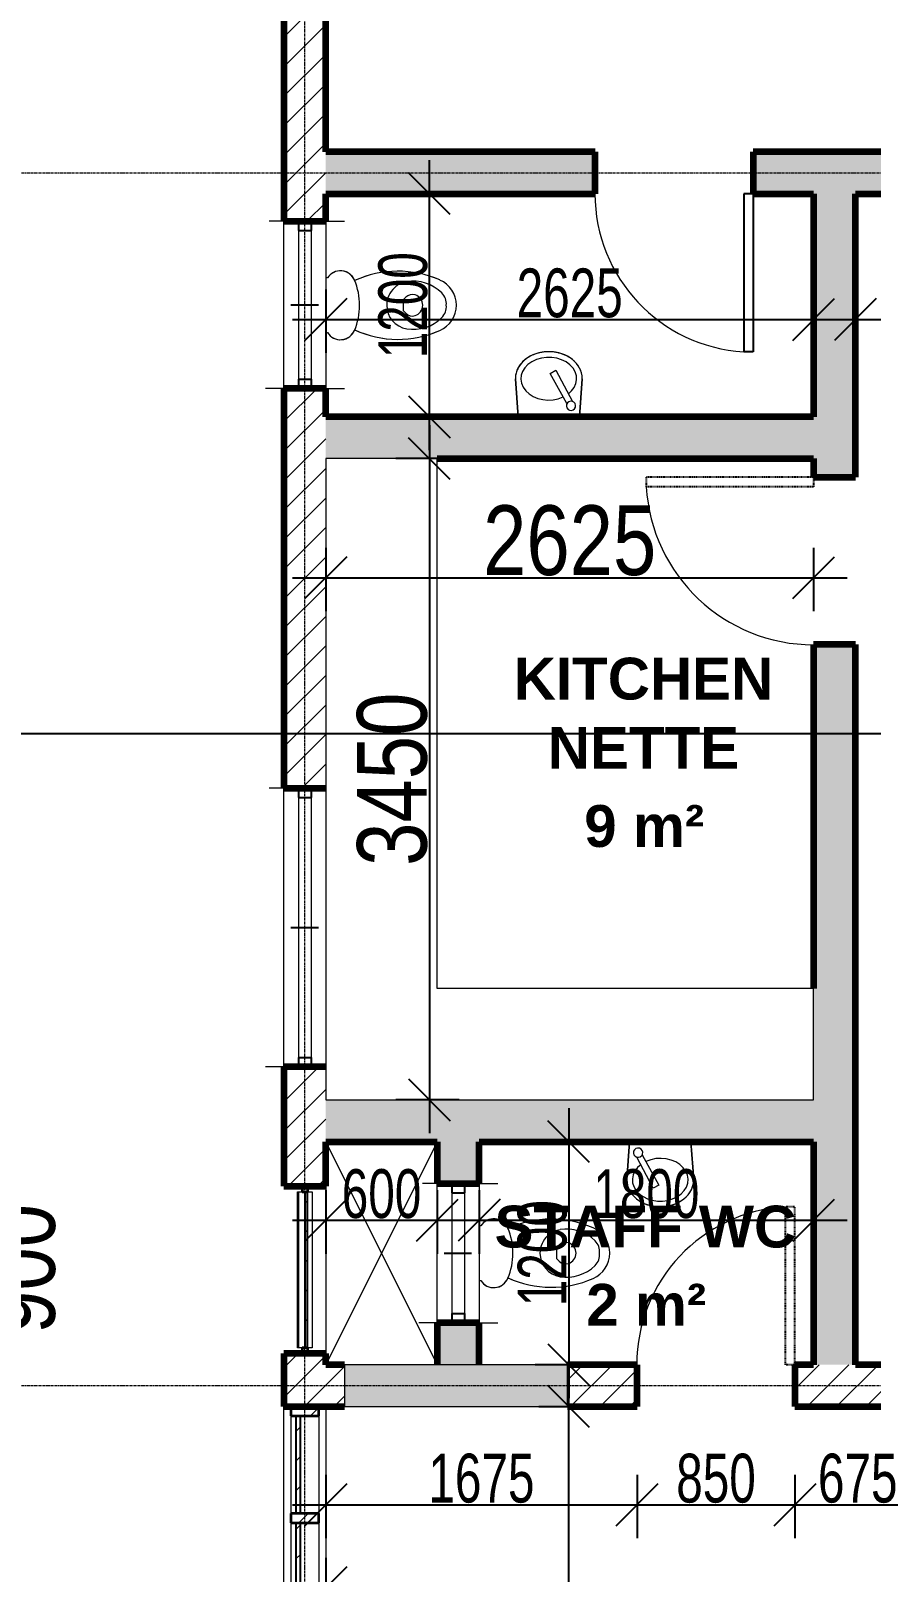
# Model space of a CAD drawing. Header units: millimetres. Extents: x -35190 to 411743, y -233114 to 23872.
# Drawn here: x 235138 to 239661, y -2685 to 5607 of the extents above; entities that cross this region are included whole.
import ezdxf

# ---------------------------------------------------------------- set-up
doc = ezdxf.new("R2010")
doc.units = ezdxf.units.MM
doc.linetypes.add('Aligning Line', pattern=[6.35, 3.175, -3.175])
doc.linetypes.add('Grid Line', pattern=[22.225, 12.7, -3.175, 3.175, -3.175])
for name, color, linetype, lineweight in [('A-ANNO-DIMS', 211, 'Continuous', 9), ('A-AREA-IDEN', 2, 'Continuous', 9), ('A-DETL-GENF', 92, 'Continuous', 18), ('A-DETL-THIN', 151, 'Continuous', 18), ('A-DOOR', 31, 'Continuous', 18), ('A-FLOR', 192, 'Continuous', 18), ('A-GLAZ', 151, 'Continuous', 18), ('A-GLAZ-CURT', 52, 'Continuous', 18), ('A-GLAZ-CWMG', 51, 'Continuous', 18), ('A-WALL', 113, 'Continuous', 18), ('A-WALL-PATT', 111, 'Continuous', 18), ('P-SANR-FIXT', 6, 'Continuous', 18), ('S-GRID', 1, 'Continuous', 9)]:
    doc.layers.add(name, color=color, linetype=linetype, lineweight=lineweight)
doc.styles.add('Arial_3', font='arial.ttf', dxfattribs={"width": 0.8, "height": 375})
doc.styles.add('Arial_8', font='arial.ttf', dxfattribs={"width": 0.7, "height": 262.5})
doc.styles.add('Arial_B', font='arialbd.ttf', dxfattribs={"height": 225})
doc.dimstyles.new('main_4_5mm', dxfattribs={"dimscale": 304.8, "dimtxt": 382.597275, "dimasz": 0.738189, "dimexe": 0.590551, "dimexo": 0.0625, "dimgap": 0.024606, "dimtad": 1, "dimdec": 0, "dimzin": 0, "dimdsep": 46, "dimtxsty": 'Arial_3', "dimblk1": 'OBLIQUE', "dimblk2": 'OBLIQUE', "dimsah": 1, "dimcen": 0.09, "dimdle": 0.590551, "dimazin": 0, "dimtfac": 1, "dimtdec": 4, "dimtix": 1, "dimtmove": 0, "dimatfit": 3, "dimfxl": 0.590551, "dimfxlon": 1, "dimtvp": 1, "dimtolj": 1, "dimtzin": 0, "dimarcsym": 2})
doc.dimstyles.new('main_4_5mm_1', dxfattribs={"dimscale": 304.8, "dimtxt": 382.597275, "dimasz": 0.738189, "dimexe": 0.590551, "dimexo": 0.0625, "dimgap": 0.024606, "dimtad": 1, "dimdec": 0, "dimzin": 0, "dimdsep": 46, "dimtxsty": 'Arial_3', "dimblk1": 'OBLIQUE', "dimblk2": 'OBLIQUE', "dimsah": 1, "dimcen": 0.09, "dimdle": 0.590551, "dimazin": 0, "dimtfac": 1, "dimtdec": 4, "dimtix": 1, "dimtmove": 1, "dimatfit": 3, "dimfxl": 0.590551, "dimfxlon": 1, "dimtvp": 1, "dimtolj": 1, "dimtzin": 0, "dimarcsym": 2})
doc.dimstyles.new('small_3_5mm', dxfattribs={"dimscale": 304.8, "dimtxt": 267.818092, "dimasz": 0.738189, "dimexe": 0.590551, "dimexo": 0.0625, "dimgap": 0.024606, "dimtad": 1, "dimdec": 0, "dimzin": 0, "dimdsep": 46, "dimtxsty": 'Arial_8', "dimblk1": 'OBLIQUE', "dimblk2": 'OBLIQUE', "dimsah": 1, "dimcen": 0.09, "dimdle": 0.590551, "dimazin": 0, "dimtfac": 1, "dimtdec": 4, "dimtix": 1, "dimtmove": 0, "dimatfit": 3, "dimfxl": 0.590551, "dimfxlon": 1, "dimtvp": 1, "dimtolj": 1, "dimtzin": 0, "dimarcsym": 2})
pattern_1 = [(45, (247326.97, -1578.69), (-79.5495, 79.5495), [])]

# ---------------------------------------------------------------- blocks, each defined once
blk = doc.blocks.new('Sliding - 2L - SL_6-674563-SECOND FLOOR')
at = {"layer": 'A-GLAZ'}
for p, q in [((-123.8, 112.5), (-123.8, 212.5)), ((776.2, 112.5), (776.2, 212.5)), ((726.2, 35), (-73.8, 35)), ((-73.8, -35), (726.2, -35)), ((-123.8, -112.5), (-123.8, -192.5)), ((776.2, -112.5), (776.2, -212.5))]:
    blk.add_line(p, q, dxfattribs=at)
at = {"layer": 'A-GLAZ', "lineweight": 25}
for p, q in [((-73.8, 35), (-123.8, 35)), ((-73.8, -35), (-73.8, 35)), ((326.2, -75), (326.2, 72.5)), ((776.2, 35), (726.2, 35)), ((726.2, -35), (726.2, 35)), ((-123.8, -35), (-73.8, -35)), ((726.2, -35), (776.2, -35))]:
    blk.add_line(p, q, dxfattribs=at)
blk = doc.blocks.new('System Panel - Glazed-725070-SECOND FLOOR')
at = {"layer": 'A-GLAZ-CURT'}
h = blk.add_hatch(dxfattribs=at)
h.set_pattern_fill('FP_7', color=256, style=0, pattern_type=2)
h.set_pattern_definition([(315, (1115.32, -10713.6), (79.5495, 79.5495), [])])
h.paths.add_polyline_path([(-275, 24.5), (275, 24.5), (275, 49.5), (-275, 49.5)])
at = {"layer": 'A-GLAZ-CURT', "lineweight": 25}
for p, q in [((275, 49.5), (-275, 49.5)), ((-275, 49.5), (-275, 24.5)), ((-275, 24.5), (275, 24.5)), ((275, 24.5), (275, 49.5))]:
    blk.add_line(p, q, dxfattribs=at)
blk = doc.blocks.new('Rectangular Mullion - 50 x 150mm-723960-SECOND FLOOR')
at = {"layer": 'A-GLAZ-CWMG'}
for p, q in [((-10788.6, -840.3), (-10788.6, -1390.3)), ((-10638.6, -840.3), (-10638.6, -1390.3))]:
    blk.add_line(p, q, dxfattribs=at)
blk = doc.blocks.new('Rectangular Mullion - 50 x 150mm-725073-SECOND FLOOR')
at = {"layer": 'A-GLAZ-CWMG'}
h = blk.add_hatch(dxfattribs=at)
h.set_pattern_fill('FP_8', color=256, style=0, pattern_type=2)
h.set_pattern_definition([(45, (215.32, 10713.6), (-79.5495, 79.5495), [])])
h.paths.add_polyline_path([(-50, 75), (0, 75), (0, -75), (-50, -75)])
at = {"layer": 'A-GLAZ-CWMG', "lineweight": 35}
for p, q in [((-50, 75), (0, 75)), ((-50, -75), (-50, 75)), ((0, 75), (0, -75)), ((0, -75), (-50, -75))]:
    blk.add_line(p, q, dxfattribs=at)
blk = doc.blocks.new('M_Single-Flush - 900 x 2100mm-V14-SECOND FLOOR')
at = {"layer": 'A-DOOR', "color": 10, "linetype": 'Aligning Line', "lineweight": 25}
for p, q in [((399, 112.5), (399, 1012.7)), ((450, 1012.7), (399, 1012.7)), ((450, 112.5), (450, 1012.7)), ((450, 112.5), (399, 112.5))]:
    blk.add_line(p, q, dxfattribs=at)
at = {"layer": 'A-DOOR'}
blk.add_arc((450, 112.5), 901.7, 93.2424, 180, dxfattribs=at)
blk = doc.blocks.new('M_Single-Flush - 850 x 2100mm-V15-SECOND FLOOR')
at = {"layer": 'A-DOOR', "color": 10, "linetype": 'Aligning Line', "lineweight": 25}
for p, q in [((374, 112.5), (374, 962.7)), ((425, 962.7), (374, 962.7)), ((425, 112.5), (425, 962.7)), ((425, 112.5), (374, 112.5))]:
    blk.add_line(p, q, dxfattribs=at)
at = {"layer": 'A-DOOR'}
blk.add_arc((425, 112.5), 851.7, 93.43297, 180, dxfattribs=at)
blk = doc.blocks.new('Basin - Small - Basin - Small-546006-SECOND FLOOR')
at = {"layer": 'P-SANR-FIXT'}
for p, q in [((7.1, 233.3), (37.7, 250.3)), ((37.7, 250.3), (126.8, 83)), ((-180, 205), (-165, 0)), ((-165, 0), (-180, 205)), ((97.3, 70.6), (7.1, 233.3)), ((165, 0), (180, 205)), ((180, 205), (165, 0))]:
    blk.add_line(p, q, dxfattribs=at)
for start, end in [(28, 208), (208, 28)]:
    blk.add_arc((119.5, 59), 25, start, end, dxfattribs=at)
for major_axis, ratio, start_param, end_param in [((-180, 0), 0.805556, 3.141593, 6.283185), ((150, 0), 0.766667, 5.476019, 11.537553)]:
    blk.add_ellipse((0, 205), major_axis=major_axis, ratio=ratio, start_param=start_param, end_param=end_param, dxfattribs=at)
blk.add_open_spline([(180, 205), (180, 210.5), (179.2, 221.4), (175.9, 237.3), (171.2, 250.4), (166.4, 260.6), (162.3, 267.9), (157.6, 275.1), (152.5, 282.2), (146.8, 289), (140.8, 295.5), (134.3, 301.6), (127.3, 307.6), (120, 313.2), (112.3, 318.4), (104.3, 323.3), (95.8, 327.8), (87.1, 332), (78.1, 335.7), (69, 339), (59.5, 341.9), (49.8, 344.4), (40.1, 346.4), (30.2, 348), (20.2, 349.2), (10.1, 349.8), (0, 350.1), (-10.1, 349.8), (-20.2, 349.2), (-30.2, 348), (-41.7, 346.2), (-54.7, 343.3), (-69, 339.1), (-82.7, 334), (-95.9, 327.9), (-108.4, 321), (-120, 313.3), (-131, 304.7), (-140.9, 295.5), (-149.8, 285.7), (-157.8, 275.2), (-164.5, 264.3), (-170.1, 252.9), (-174.5, 241.2), (-178.7, 225.5), (-180, 213.3), (-180, 205)], degree=3, knots=[0, 0, 0, 0, 0.035714, 0.071429, 0.107143, 0.125, 0.142857, 0.160714, 0.178571, 0.196429, 0.214286, 0.232143, 0.25, 0.267857, 0.285714, 0.303571, 0.321429, 0.339286, 0.357143, 0.375, 0.392857, 0.410714, 0.428571, 0.446429, 0.464286, 0.482143, 0.5, 0.517857, 0.535714, 0.553571, 0.571429, 0.598214, 0.625, 0.651786, 0.678571, 0.705357, 0.732143, 0.758929, 0.785714, 0.8125, 0.839286, 0.866071, 0.892857, 0.919643, 0.946429, 1, 1, 1, 1], dxfattribs=at)
blk = doc.blocks.new('WC Dis w Cistern _7_ - 540 x 360mm-515151-SECOND FLOOR')
at = {"layer": 'P-SANR-FIXT'}
for p, q in [((-146.9, 0), (-146.9, -8.9)), ((-146.9, 0), (-146.9, -8.9)), ((146.9, -8.9), (146.9, 0)), ((146.9, -8.9), (146.9, 0)), ((-43.1, -430.6), (-30.8, -418.2)), ((-30.8, -418.2), (30.8, -418.2)), ((30.8, -418.2), (43.1, -430.6))]:
    blk.add_line(p, q, dxfattribs=at)
for centre, radius, start, end in [((-102.8, -78.7), 82.5, 122.27446, 248.81924), ((-102.8, -78.7), 82.5, 122.27446, 246.87823), ((102.8, -78.7), 82.5, 291.18076, 57.72554), ((102.8, -78.7), 82.5, 293.12177, 57.72554), ((375, -388.2), 558.4, 155.35449, 203.79689), ((375, -388.2), 558.4, 155.39027, 203.79689), ((0, 162.1), 344.3, 246.87823, 293.12177), ((-375, -388.2), 558.4, 336.20311, 24.64551), ((-375, -388.2), 558.4, 336.20311, 24.60973), ((0, -455.9), 128.2, 89.99847, 170.90608), ((0, -455.9), 128.2, 42.44528, 90.00153), ((0, -455.9), 128.2, 9.09392, 42.44528), ((90.5, -470.4), 219.9, 170.90608, 224.39736), ((-7.8, -465.9), 50, 135, 197.18646), ((0, -463.5), 58.1, 197.18646, 342.81705), ((7.8, -465.9), 50, 342.81705, 45), ((-90.5, -470.4), 219.9, 315.60264, 9.09392), ((1.4, -553), 150, 203.79689, 269.46886), ((1.4, -553), 150, 203.79689, 269.46886), ((-8.3, -567.1), 81.6, 224.39736, 275.83548), ((-1.4, -553), 150, 270.53114, 336.20311), ((-1.4, -553), 150, 270.53114, 336.20311), ((8.3, -567.1), 81.6, 264.16452, 315.60264)]:
    blk.add_arc(centre, radius, start, end, dxfattribs=at)
blk = doc.blocks.new('M_Single-Flush - 850 x 2100mm-428754-SECOND FLOOR')
at = {"layer": 'A-DOOR', "lineweight": 25}
for p, q in [((374, -112.5), (374, -962.7)), ((425, -112.5), (374, -112.5)), ((425, -112.5), (425, -962.7)), ((425, -962.7), (374, -962.7))]:
    blk.add_line(p, q, dxfattribs=at)
at = {"layer": 'A-DOOR'}
blk.add_arc((425, -112.5), 851.7, 180, 266.56703, dxfattribs=at)
blk = doc.blocks.new('Sliding - 2L - SL1_5 X 1_8-V29-SECOND FLOOR')
at = {"layer": 'A-GLAZ', "lineweight": 25}
for p, q in [((-373.8, 35), (-423.8, 35)), ((-373.8, -35), (-373.8, 35)), ((326.2, -75), (326.2, 72.5)), ((1076.2, 35), (1026.2, 35)), ((1026.2, -35), (1026.2, 35)), ((-423.8, -35), (-373.8, -35)), ((1026.2, -35), (1076.2, -35))]:
    blk.add_line(p, q, dxfattribs=at)
at = {"layer": 'A-GLAZ'}
for p, q in [((1026.2, 35), (-373.8, 35)), ((-373.8, -35), (1026.2, -35)), ((-423.8, -112.5), (-423.8, -192.5)), ((1076.2, -112.5), (1076.2, -212.5))]:
    blk.add_line(p, q, dxfattribs=at)
blk = doc.blocks.new('Sliding - 2L - SL750 X 900-440830-SECOND FLOOR')
at = {"layer": 'A-GLAZ'}
for p, q in [((-48.8, 112.5), (-48.8, 212.5)), ((701.2, 112.5), (701.2, 212.5)), ((651.2, 35), (1.2, 35)), ((1.2, -35), (651.2, -35)), ((-48.8, -112.5), (-48.8, -192.5)), ((701.2, -112.5), (701.2, -212.5))]:
    blk.add_line(p, q, dxfattribs=at)
at = {"layer": 'A-GLAZ', "lineweight": 25}
for p, q in [((1.2, 35), (-48.8, 35)), ((1.2, -35), (1.2, 35)), ((326.2, -75), (326.2, 72.5)), ((701.2, 35), (651.2, 35)), ((651.2, -35), (651.2, 35)), ((-48.8, -35), (1.2, -35)), ((651.2, -35), (701.2, -35))]:
    blk.add_line(p, q, dxfattribs=at)
blk = doc.blocks.new('System Panel - Glazed-V68-SECOND FLOOR')
at = {"layer": 'A-GLAZ-CURT'}
h = blk.add_hatch(dxfattribs=at)
h.set_pattern_fill('FP_48', color=256, style=0, pattern_type=2)
h.set_pattern_definition([(315, (527.82, -10713.6), (79.5495, 79.5495), [])])
h.paths.add_polyline_path([(-262.5, 24.5), (262.5, 24.5), (262.5, 49.5), (-262.5, 49.5)])
at = {"layer": 'A-GLAZ-CURT', "lineweight": 25}
for p, q in [((262.5, 49.5), (-262.5, 49.5)), ((-262.5, 49.5), (-262.5, 24.5)), ((-262.5, 24.5), (262.5, 24.5)), ((262.5, 24.5), (262.5, 49.5))]:
    blk.add_line(p, q, dxfattribs=at)
blk = doc.blocks.new('Rectangular Mullion - 50 x 150mm-723573-SECOND FLOOR')
at = {"layer": 'A-GLAZ-CWMG'}
for p, q in [((-10788.6, -1440.3), (-10788.6, -1965.3)), ((-10638.6, -1440.3), (-10638.6, -1965.3))]:
    blk.add_line(p, q, dxfattribs=at)
blk = doc.blocks.new('Rectangular Mullion - 50 x 150mm-V80-SECOND FLOOR')
at = {"layer": 'A-GLAZ-CWMG'}
h = blk.add_hatch(dxfattribs=at)
h.set_pattern_fill('FP_60', color=256, style=0, pattern_type=2)
h.set_pattern_definition([(45, (815.32, 10713.6), (-79.5495, 79.5495), [])])
h.paths.add_polyline_path([(-25, 75), (25, 75), (25, -75), (-25, -75)])
at = {"layer": 'A-GLAZ-CWMG', "lineweight": 35}
for p, q in [((-25, 75), (25, 75)), ((-25, -75), (-25, 75)), ((25, 75), (25, -75)), ((25, -75), (-25, -75))]:
    blk.add_line(p, q, dxfattribs=at)
blk = doc.blocks.new('grill panel - grill panel-V34-SECOND FLOOR')
at = {"layer": 'A-GLAZ-CURT'}
for p, q in [((-420, -32.3), (-420, -15)), ((-420, -39.4), (-420, -32.3)), ((420, -32.3), (-420, -32.3)), ((420, -39.4), (-420, -39.4)), ((420, -15), (420, -32.3)), ((420, -32.3), (420, -39.4))]:
    blk.add_line(p, q, dxfattribs=at)
blk = doc.blocks.new('grill panel - grill panel-V98-SECOND FLOOR')
at = {"layer": 'A-GLAZ-CURT'}
h = blk.add_hatch(dxfattribs=at)
h.set_pattern_fill('FP_72', color=256, style=0, pattern_type=2)
h.set_pattern_definition([(135, (519.68, 10713.6), (-79.5495, -79.5495), [])])
h.paths.add_polyline_path([(420, 14.6), (-420, 14.6), (-420, 0.4), (420, 0.4)])
for p, q in [((-420, 15), (-420, 39.4)), ((-420, 39.4), (420, 39.4)), ((420, 39.4), (420, 15))]:
    blk.add_line(p, q, dxfattribs=at)
at = {"layer": 'A-GLAZ-CURT', "lineweight": 25}
for p, q in [((-420, 14.6), (-420, 0.4)), ((420, 14.6), (-420, 14.6)), ((-420, 0.4), (420, 0.4)), ((420, 0.4), (420, 14.6))]:
    blk.add_line(p, q, dxfattribs=at)
blk = doc.blocks.new('Rectangular Mullion - 30mm Square-V99-SECOND FLOOR')
at = {"layer": 'A-GLAZ-CWMG', "lineweight": 35}
for p, q in [((0, 15), (-30, 15)), ((-30, 15), (-30, -14.6)), ((0, -15), (0, 15)), ((-30, -15), (0, -15))]:
    blk.add_line(p, q, dxfattribs=at)
blk = doc.blocks.new('Rectangular Mullion - 30mm Square-V100-SECOND FLOOR')
at = {"layer": 'A-GLAZ-CWMG'}
h = blk.add_hatch(dxfattribs=at)
h.set_pattern_fill('FP_73', color=256, style=0, pattern_type=2)
h.set_pattern_definition([(225, (69.68, -10713.6), (79.5495, -79.5495), [])])
h.paths.add_polyline_path([(0, -15), (-30, -15), (-30, 15), (0, 15)])
at = {"layer": 'A-GLAZ-CWMG', "lineweight": 35}
for p, q in [((-30, 15), (0, 15)), ((-30, -14.6), (-30, 15)), ((0, 15), (0, -15)), ((0, -15), (-30, -15))]:
    blk.add_line(p, q, dxfattribs=at)
blk = doc.blocks.new('_Oblique')
at = {"color": 0, "linetype": 'ByBlock', "lineweight": -2}
blk.add_line((-0.5, -0.5), (0.5, 0.5), dxfattribs=at)
blk = doc.blocks.new('*D5093')
at = {"layer": 'A-ANNO-DIMS', "color": 0, "lineweight": -2, "transparency": 16777216}
for p, q in [((239575.9, 4215.2), (239575.9, 3874.2)), ((246525.9, 4215.2), (246525.9, 3874.2)), ((239395.9, 4054.2), (246705.9, 4054.2))]:
    blk.add_line(p, q, dxfattribs=at)
at = {"layer": 'Defpoints', "color": 0, "transparency": 16777216}
for p in [(239575.9, 4234.2), (246525.9, 4234.2), (246525.9, 4054.2)]:
    blk.add_point(p, dxfattribs=at)
at = {"layer": 'A-ANNO-DIMS', "color": 0, "lineweight": -2, "transparency": 16777216, "xscale": 224.9999999999999, "yscale": 224.9999999999999, "zscale": 224.9999999999999, "rotation": 180}
blk.add_blockref('_Oblique', (239575.9, 4054.2), dxfattribs=at)
at = {"layer": 'A-ANNO-DIMS', "color": 0, "lineweight": -2, "transparency": 16777216, "xscale": 224.9999999999999, "yscale": 224.9999999999999, "zscale": 224.9999999999999}
blk.add_blockref('_Oblique', (246525.9, 4054.2), dxfattribs=at)
at = {"layer": 'A-ANNO-DIMS', "color": 0, "transparency": 16777216, "insert": (243050.9, 4253.2), "char_height": 375, "width": 1101.88, "attachment_point": 5, "style": 'Arial_3'}
blk.add_mtext('\\A1;6950', dxfattribs=at)
blk = doc.blocks.new('*D5094')
at = {"layer": 'A-ANNO-DIMS', "color": 0, "lineweight": -2, "transparency": 16777216}
for p, q in [((236725.9, 2826.4), (236725.9, 2485.4)), ((239350.9, 2826.4), (239350.9, 2485.4)), ((236545.9, 2665.4), (239530.9, 2665.4))]:
    blk.add_line(p, q, dxfattribs=at)
at = {"layer": 'Defpoints', "color": 0, "transparency": 16777216}
for p in [(236725.9, 2845.4), (239350.9, 2845.4), (239350.9, 2665.4)]:
    blk.add_point(p, dxfattribs=at)
at = {"layer": 'A-ANNO-DIMS', "color": 0, "lineweight": -2, "transparency": 16777216, "xscale": 224.9999999999999, "yscale": 224.9999999999999, "zscale": 224.9999999999999, "rotation": 180}
blk.add_blockref('_Oblique', (236725.9, 2665.4), dxfattribs=at)
at = {"layer": 'A-ANNO-DIMS', "color": 0, "lineweight": -2, "transparency": 16777216, "xscale": 224.9999999999999, "yscale": 224.9999999999999, "zscale": 224.9999999999999}
blk.add_blockref('_Oblique', (239350.9, 2665.4), dxfattribs=at)
at = {"layer": 'A-ANNO-DIMS', "color": 0, "transparency": 16777216, "insert": (238038.4, 2864.4), "char_height": 375, "width": 1101.88, "attachment_point": 5, "style": 'Arial_3'}
blk.add_mtext('\\A1;2625', dxfattribs=at)
blk = doc.blocks.new('*D5100')
at = {"layer": 'A-ANNO-DIMS', "color": 0, "lineweight": -2, "transparency": 16777216}
for p, q in [((237283.4, 3486), (237283.4, -324)), ((237444.3, 3306), (237103.4, 3306)), ((237444.3, -144), (237103.4, -144))]:
    blk.add_line(p, q, dxfattribs=at)
at = {"layer": 'Defpoints', "color": 0, "transparency": 16777216}
for p in [(237463.4, 3306), (237283.4, -144), (237463.4, -144)]:
    blk.add_point(p, dxfattribs=at)
at = {"layer": 'A-ANNO-DIMS', "color": 0, "lineweight": -2, "transparency": 16777216, "xscale": 224.9999999999999, "yscale": 224.9999999999999, "zscale": 224.9999999999999}
for p, rotation in [((237283.4, 3306), 90), ((237283.4, -144), 270)]:
    blk.add_blockref('_Oblique', p, dxfattribs=dict(at, rotation=rotation))
at = {"layer": 'A-ANNO-DIMS', "color": 0, "transparency": 16777216, "insert": (237084.3, 1581), "char_height": 375, "width": 1101.88, "attachment_point": 5, "rotation": 90, "style": 'Arial_3'}
blk.add_mtext('\\A1;3450', dxfattribs=at)
blk = doc.blocks.new('*D5101')
at = {"layer": 'A-ANNO-DIMS', "color": 0, "lineweight": -2, "transparency": 16777216}
for p, q in [((237550.9, -630.7), (237550.9, -971.7)), ((239350.9, -630.7), (239350.9, -971.7)), ((237370.9, -791.7), (239530.9, -791.7))]:
    blk.add_line(p, q, dxfattribs=at)
at = {"layer": 'Defpoints', "color": 0, "transparency": 16777216}
for p in [(237550.9, -611.7), (239350.9, -611.7), (239350.9, -791.7)]:
    blk.add_point(p, dxfattribs=at)
at = {"layer": 'A-ANNO-DIMS', "color": 0, "lineweight": -2, "transparency": 16777216, "xscale": 224.9999999999999, "yscale": 224.9999999999999, "zscale": 224.9999999999999, "rotation": 180}
blk.add_blockref('_Oblique', (237550.9, -791.7), dxfattribs=at)
at = {"layer": 'A-ANNO-DIMS', "color": 0, "lineweight": -2, "transparency": 16777216, "xscale": 224.9999999999999, "yscale": 224.9999999999999, "zscale": 224.9999999999999}
blk.add_blockref('_Oblique', (239350.9, -791.7), dxfattribs=at)
at = {"layer": 'A-ANNO-DIMS', "color": 0, "transparency": 16777216, "insert": (238450.9, -650.2), "char_height": 262.5, "width": 672.429, "attachment_point": 5, "style": 'Arial_8'}
blk.add_mtext('\\A1;1800', dxfattribs=at)
blk = doc.blocks.new('*D5102')
at = {"layer": 'A-ANNO-DIMS', "color": 0, "lineweight": -2, "transparency": 16777216}
for p, q in [((238033.4, -189), (238033.4, -1749)), ((238194.3, -369), (237853.4, -369)), ((238194.3, -1569), (237853.4, -1569))]:
    blk.add_line(p, q, dxfattribs=at)
at = {"layer": 'Defpoints', "color": 0, "transparency": 16777216}
for p in [(238213.4, -369), (238033.4, -1569), (238213.4, -1569)]:
    blk.add_point(p, dxfattribs=at)
at = {"layer": 'A-ANNO-DIMS', "color": 0, "lineweight": -2, "transparency": 16777216, "xscale": 224.9999999999999, "yscale": 224.9999999999999, "zscale": 224.9999999999999}
for p, rotation in [((238033.4, -369), 90), ((238033.4, -1569), 270)]:
    blk.add_blockref('_Oblique', p, dxfattribs=dict(at, rotation=rotation))
at = {"layer": 'A-ANNO-DIMS', "color": 0, "transparency": 16777216, "insert": (237891.8, -969), "char_height": 262.5, "width": 672.429, "attachment_point": 5, "rotation": 90, "style": 'Arial_8'}
blk.add_mtext('\\A1;1200', dxfattribs=at)
blk = doc.blocks.new('*D5112')
at = {"layer": 'A-ANNO-DIMS', "color": 0, "lineweight": -2, "transparency": 16777216}
for p, q in [((234861.5, -429), (234861.5, -1689)), ((235022.4, -609), (234681.5, -609)), ((235022.4, -1509), (234681.5, -1509))]:
    blk.add_line(p, q, dxfattribs=at)
at = {"layer": 'Defpoints', "color": 0, "transparency": 16777216}
for p in [(235041.5, -609), (234861.5, -1509), (235041.5, -1509)]:
    blk.add_point(p, dxfattribs=at)
at = {"layer": 'A-ANNO-DIMS', "color": 0, "lineweight": -2, "transparency": 16777216, "xscale": 224.9999999999999, "yscale": 224.9999999999999, "zscale": 224.9999999999999}
for p, rotation in [((234861.5, -609), 90), ((234861.5, -1509), 270)]:
    blk.add_blockref('_Oblique', p, dxfattribs=dict(at, rotation=rotation))
at = {"layer": 'A-ANNO-DIMS', "color": 0, "transparency": 16777216, "insert": (234893.1, -1403.3), "char_height": 375, "width": 826.41, "attachment_point": 1, "rotation": 90, "line_spacing_factor": 0.941778, "style": 'Arial_3'}
blk.add_mtext('\\A1;900', dxfattribs=at)
blk = doc.blocks.new('*D5128')
at = {"layer": 'A-ANNO-DIMS', "color": 0, "lineweight": -2, "transparency": 16777216}
for p, q in [((237283.4, 3351), (237283.4, 4911)), ((237122.4, 4731), (237463.4, 4731)), ((237122.4, 3531), (237463.4, 3531))]:
    blk.add_line(p, q, dxfattribs=at)
at = {"layer": 'Defpoints', "color": 0, "transparency": 16777216}
for p in [(237103.4, 4731), (237283.4, 4731), (237103.4, 3531)]:
    blk.add_point(p, dxfattribs=at)
at = {"layer": 'A-ANNO-DIMS', "color": 0, "lineweight": -2, "transparency": 16777216, "xscale": 224.9999999999999, "yscale": 224.9999999999999, "zscale": 224.9999999999999}
for p, rotation in [((237283.4, 4731), 90), ((237283.4, 3531), 270)]:
    blk.add_blockref('_Oblique', p, dxfattribs=dict(at, rotation=rotation))
at = {"layer": 'A-ANNO-DIMS', "color": 0, "transparency": 16777216, "insert": (237141.8, 4131), "char_height": 262.5, "width": 672.429, "attachment_point": 5, "rotation": 90, "style": 'Arial_8'}
blk.add_mtext('\\A1;1200', dxfattribs=at)
blk = doc.blocks.new('*D5129')
at = {"layer": 'A-ANNO-DIMS', "color": 0, "lineweight": -2, "transparency": 16777216}
for p, q in [((236725.9, 4215.2), (236725.9, 3874.2)), ((239350.9, 4215.2), (239350.9, 3874.2)), ((236545.9, 4054.2), (239530.9, 4054.2))]:
    blk.add_line(p, q, dxfattribs=at)
at = {"layer": 'Defpoints', "color": 0, "transparency": 16777216}
for p in [(236725.9, 4234.2), (239350.9, 4234.2), (239350.9, 4054.2)]:
    blk.add_point(p, dxfattribs=at)
at = {"layer": 'A-ANNO-DIMS', "color": 0, "lineweight": -2, "transparency": 16777216, "xscale": 224.9999999999999, "yscale": 224.9999999999999, "zscale": 224.9999999999999, "rotation": 180}
blk.add_blockref('_Oblique', (236725.9, 4054.2), dxfattribs=at)
at = {"layer": 'A-ANNO-DIMS', "color": 0, "lineweight": -2, "transparency": 16777216, "xscale": 224.9999999999999, "yscale": 224.9999999999999, "zscale": 224.9999999999999}
blk.add_blockref('_Oblique', (239350.9, 4054.2), dxfattribs=at)
at = {"layer": 'A-ANNO-DIMS', "color": 0, "transparency": 16777216, "insert": (238038.4, 4195.7), "char_height": 262.5, "width": 672.429, "attachment_point": 5, "style": 'Arial_8'}
blk.add_mtext('\\A1;2625', dxfattribs=at)
blk = doc.blocks.new('*D5130')
at = {"layer": 'A-ANNO-DIMS', "color": 0, "lineweight": -2, "transparency": 16777216}
for p, q in [((236725.9, -630.7), (236725.9, -971.7)), ((237325.9, -630.7), (237325.9, -971.7)), ((236545.9, -791.7), (237505.9, -791.7))]:
    blk.add_line(p, q, dxfattribs=at)
at = {"layer": 'Defpoints', "color": 0, "transparency": 16777216}
for p in [(236725.9, -611.7), (237325.9, -611.7), (237325.9, -791.7)]:
    blk.add_point(p, dxfattribs=at)
at = {"layer": 'A-ANNO-DIMS', "color": 0, "lineweight": -2, "transparency": 16777216, "xscale": 224.9999999999999, "yscale": 224.9999999999999, "zscale": 224.9999999999999, "rotation": 180}
blk.add_blockref('_Oblique', (236725.9, -791.7), dxfattribs=at)
at = {"layer": 'A-ANNO-DIMS', "color": 0, "lineweight": -2, "transparency": 16777216, "xscale": 224.9999999999999, "yscale": 224.9999999999999, "zscale": 224.9999999999999}
blk.add_blockref('_Oblique', (237325.9, -791.7), dxfattribs=at)
at = {"layer": 'A-ANNO-DIMS', "color": 0, "transparency": 16777216, "insert": (237025.9, -650.2), "char_height": 262.5, "width": 504.322, "attachment_point": 5, "style": 'Arial_8'}
blk.add_mtext('\\A1;600', dxfattribs=at)
blk = doc.blocks.new('*D5413')
at = {"layer": 'A-ANNO-DIMS', "color": 0, "lineweight": -2, "transparency": 16777216}
for p, q in [((238033.4, -6199), (238033.4, -1614)), ((237872.4, -1794), (238213.4, -1794)), ((237872.4, -6019), (238213.4, -6019))]:
    blk.add_line(p, q, dxfattribs=at)
at = {"layer": 'Defpoints', "color": 0, "transparency": 16777216}
for p in [(237853.4, -1794), (238033.4, -1794), (237853.4, -6019)]:
    blk.add_point(p, dxfattribs=at)
at = {"layer": 'A-ANNO-DIMS', "color": 0, "lineweight": -2, "transparency": 16777216, "xscale": 224.9999999999999, "yscale": 224.9999999999999, "zscale": 224.9999999999999}
for p, rotation in [((238033.4, -1794), 90), ((238033.4, -6019), 270)]:
    blk.add_blockref('_Oblique', p, dxfattribs=dict(at, rotation=rotation))
at = {"layer": 'A-ANNO-DIMS', "color": 0, "transparency": 16777216, "insert": (237834.4, -3906.5), "char_height": 375, "width": 1101.88, "attachment_point": 5, "rotation": 90, "style": 'Arial_3'}
blk.add_mtext('\\A1;4225', dxfattribs=at)
blk = doc.blocks.new('*D5445')
at = {"layer": 'A-ANNO-DIMS', "color": 0, "lineweight": -2, "transparency": 16777216}
for p, q in [((236725.9, -2161.6), (236725.9, -2502.5)), ((238400.9, -2161.6), (238400.9, -2502.5)), ((236545.9, -2322.5), (238580.9, -2322.5))]:
    blk.add_line(p, q, dxfattribs=at)
at = {"layer": 'Defpoints', "color": 0, "transparency": 16777216}
for p in [(236725.9, -2142.5), (238400.9, -2142.5), (238400.9, -2322.5)]:
    blk.add_point(p, dxfattribs=at)
at = {"layer": 'A-ANNO-DIMS', "color": 0, "lineweight": -2, "transparency": 16777216, "xscale": 224.9999999999999, "yscale": 224.9999999999999, "zscale": 224.9999999999999, "rotation": 180}
blk.add_blockref('_Oblique', (236725.9, -2322.5), dxfattribs=at)
at = {"layer": 'A-ANNO-DIMS', "color": 0, "lineweight": -2, "transparency": 16777216, "xscale": 224.9999999999999, "yscale": 224.9999999999999, "zscale": 224.9999999999999}
blk.add_blockref('_Oblique', (238400.9, -2322.5), dxfattribs=at)
at = {"layer": 'A-ANNO-DIMS', "color": 0, "transparency": 16777216, "insert": (237563.4, -2181), "char_height": 262.5, "width": 672.429, "attachment_point": 5, "style": 'Arial_8'}
blk.add_mtext('\\A1;1675', dxfattribs=at)
blk = doc.blocks.new('*D5446')
at = {"layer": 'A-ANNO-DIMS', "color": 0, "lineweight": -2, "transparency": 16777216}
for p, q in [((238400.9, -2161.6), (238400.9, -2502.5)), ((239250.9, -2161.6), (239250.9, -2502.5)), ((238220.9, -2322.5), (239430.9, -2322.5))]:
    blk.add_line(p, q, dxfattribs=at)
at = {"layer": 'Defpoints', "color": 0, "transparency": 16777216}
for p in [(238400.9, -2142.5), (239250.9, -2142.5), (239250.9, -2322.5)]:
    blk.add_point(p, dxfattribs=at)
at = {"layer": 'A-ANNO-DIMS', "color": 0, "lineweight": -2, "transparency": 16777216, "xscale": 224.9999999999999, "yscale": 224.9999999999999, "zscale": 224.9999999999999, "rotation": 180}
blk.add_blockref('_Oblique', (238400.9, -2322.5), dxfattribs=at)
at = {"layer": 'A-ANNO-DIMS', "color": 0, "lineweight": -2, "transparency": 16777216, "xscale": 224.9999999999999, "yscale": 224.9999999999999, "zscale": 224.9999999999999}
blk.add_blockref('_Oblique', (239250.9, -2322.5), dxfattribs=at)
at = {"layer": 'A-ANNO-DIMS', "color": 0, "transparency": 16777216, "insert": (238825.9, -2181), "char_height": 262.5, "width": 504.322, "attachment_point": 5, "style": 'Arial_8'}
blk.add_mtext('\\A1;850', dxfattribs=at)
blk = doc.blocks.new('*D5447')
at = {"layer": 'A-ANNO-DIMS', "color": 0, "lineweight": -2, "transparency": 16777216}
for p, q in [((239250.9, -2161.6), (239250.9, -2502.5)), ((239925.9, -2161.6), (239925.9, -2502.5)), ((239070.9, -2322.5), (240105.9, -2322.5))]:
    blk.add_line(p, q, dxfattribs=at)
at = {"layer": 'Defpoints', "color": 0, "transparency": 16777216}
for p in [(239250.9, -2142.5), (239925.9, -2142.5), (239925.9, -2322.5)]:
    blk.add_point(p, dxfattribs=at)
at = {"layer": 'A-ANNO-DIMS', "color": 0, "lineweight": -2, "transparency": 16777216, "xscale": 224.9999999999999, "yscale": 224.9999999999999, "zscale": 224.9999999999999, "rotation": 180}
blk.add_blockref('_Oblique', (239250.9, -2322.5), dxfattribs=at)
at = {"layer": 'A-ANNO-DIMS', "color": 0, "lineweight": -2, "transparency": 16777216, "xscale": 224.9999999999999, "yscale": 224.9999999999999, "zscale": 224.9999999999999}
blk.add_blockref('_Oblique', (239925.9, -2322.5), dxfattribs=at)
at = {"layer": 'A-ANNO-DIMS', "color": 0, "transparency": 16777216, "insert": (239588.4, -2181), "char_height": 262.5, "width": 504.322, "attachment_point": 5, "style": 'Arial_8'}
blk.add_mtext('\\A1;675', dxfattribs=at)
blk = doc.blocks.new('*D5472')
at = {"layer": 'A-ANNO-DIMS', "color": 0, "lineweight": -2, "transparency": 16777216}
for p, q in [((236725.9, -2607.6), (236725.9, -2948.6)), ((288550.9, -2607.6), (288550.9, -2948.6)), ((236545.9, -2768.6), (288730.9, -2768.6))]:
    blk.add_line(p, q, dxfattribs=at)
at = {"layer": 'Defpoints', "color": 0, "transparency": 16777216}
for p in [(236725.9, -2588.6), (288550.9, -2588.6), (288550.9, -2768.6)]:
    blk.add_point(p, dxfattribs=at)
at = {"layer": 'A-ANNO-DIMS', "color": 0, "lineweight": -2, "transparency": 16777216, "xscale": 224.9999999999999, "yscale": 224.9999999999999, "zscale": 224.9999999999999, "rotation": 180}
blk.add_blockref('_Oblique', (236725.9, -2768.6), dxfattribs=at)
at = {"layer": 'A-ANNO-DIMS', "color": 0, "lineweight": -2, "transparency": 16777216, "xscale": 224.9999999999999, "yscale": 224.9999999999999, "zscale": 224.9999999999999}
blk.add_blockref('_Oblique', (288550.9, -2768.6), dxfattribs=at)
at = {"layer": 'A-ANNO-DIMS', "color": 0, "transparency": 16777216, "insert": (262638.4, -2627.1), "char_height": 262.5, "width": 840.537, "attachment_point": 5, "style": 'Arial_8'}
blk.add_mtext('\\A1;51825', dxfattribs=at)

msp = doc.modelspace()

# ---------------------------------------------------------------- hatches: boundary and pattern name
at = {"layer": 'A-DETL-GENF'}
h = msp.add_hatch(color=1, dxfattribs=at)
h.paths.add_polyline_path([(289253.2, -10444), (289675.9, -10444), (289675.9, -10219), (288775.9, -10219), (288775.9, -10444)])
h.paths.add_polyline_path([(236385.9, -10444), (236500.9, -10444), (236500.9, -10219), (235600.9, -10219), (235600.9, -10444), (235804.9, -10444)])
h.paths.add_polyline_path([(288450.7, -1794), (288450.7, -1569), (287250.7, -1569), (287250.7, -1794), (288091.2, -1794)])
h.paths.add_polyline_path([(238025.9, -1794), (238025.9, -1569), (236825.9, -1569), (236825.9, -1794), (236966.8, -1794)])
h.paths.add_polyline_path([(261275.9, 4106), (261500.9, 4106), (261500.9, 4956), (261275.9, 4956)])
at = {"layer": 'A-WALL-PATT'}
h = msp.add_hatch(dxfattribs=at)
h.set_pattern_fill('FP_1', color=256, style=0, pattern_type=2)
h.set_pattern_definition(pattern_1)
h.paths.add_polyline_path([(236676.4, -10219), (236725.9, -10219), (236725.9, -3594), (236500.9, -3594), (236500.9, -10219)])
h.paths.add_polyline_path([(236500.9, -1794), (236725.9, -1794), (236725.9, -1509), (236500.9, -1509)])
h.paths.add_polyline_path([(236725.9, -609), (236725.9, 33), (236500.9, 33), (236500.9, -609)])
h.paths.add_polyline_path([(236725.9, 1533), (236725.9, 3683), (236500.9, 3683), (236500.9, 1533)])
h.paths.add_polyline_path([(236500.9, 4583), (236725.9, 4583), (236725.9, 6034), (236500.9, 6034), (236500.9, 5371.5)])
h.paths.add_polyline_path([(236725.9, 8134), (236725.9, 8953), (236500.9, 8953), (236500.9, 8134)])
h.paths.add_polyline_path([(236500.9, 11053), (236725.9, 11053), (236725.9, 12531), (236500.9, 12531), (236500.9, 11203)])
h = msp.add_hatch(color=1, dxfattribs=at)
h.paths.add_polyline_path([(241425.9, 4731), (241425.9, 4956), (241325.9, 4956), (241325.9, 4731)])
h.paths.add_polyline_path([(240125.9, 4731), (240125.9, 4956), (239025.9, 4956), (239025.9, 4731), (239575.9, 4731)])
h.paths.add_polyline_path([(238175.9, 4731), (238175.9, 4956), (236725.9, 4956), (236725.9, 4731), (236966.8, 4731)])
h = msp.add_hatch(color=1, dxfattribs=at)
h.paths.add_polyline_path([(239350.9, -1569), (239575.9, -1569), (239575.9, 2306), (239350.9, 2306), (239350.9, -1418.6)])
h.paths.add_polyline_path([(239575.9, 3206), (239575.9, 4731), (239350.9, 4731), (239350.9, 3206)])
for points in [[(239350.9, 3306), (239350.9, 3531), (236725.9, 3531), (236725.9, 3306), (239290.7, 3306)], [(239350.9, -369), (239350.9, -144), (236725.9, -144), (236725.9, -369), (239290.7, -369)]]:
    msp.add_hatch(color=1, dxfattribs=at).paths.add_polyline_path(points)
h = msp.add_hatch(color=1, dxfattribs=at)
h.paths.add_polyline_path([(237325.9, -1569), (237550.9, -1569), (237550.9, -1344), (237325.9, -1344), (237325.9, -1418.6)])
h.paths.add_polyline_path([(237550.9, -594), (237550.9, -369), (237325.9, -369), (237325.9, -594)])
h = msp.add_hatch(dxfattribs=at)
h.set_pattern_fill('FP_1', color=256, style=0, pattern_type=2)
h.set_pattern_definition(pattern_1)
h.paths.add_polyline_path([(236725.9, -1794), (236825.9, -1794), (236825.9, -1569), (236725.9, -1569)])
h.paths.add_polyline_path([(238025.9, -1794), (238400.9, -1794), (238400.9, -1569), (238025.9, -1569), (238025.9, -1694.7)])
h.paths.add_polyline_path([(239250.9, -1794), (239925.9, -1794), (239925.9, -1569), (239250.9, -1569)])
h.paths.add_polyline_path([(241125.9, -1794), (242225.9, -1794), (242225.9, -1569), (241125.9, -1569)])
h.paths.add_polyline_path([(244025.9, -1794), (246750.9, -1794), (246750.9, -1569), (244025.9, -1569)])

# ---------------------------------------------------------------- linework, layer by layer
msp.add_line((217964.4, 1827.7), (305800.6, 1827.7))
at = {"layer": 'A-DETL-THIN'}
for p, q in [((237325.9, 3306), (236725.9, 3306)), ((236725.9, 3306), (236725.9, -144)), ((237325.9, 456), (237325.9, 3306)), ((239350.9, 456), (237325.9, 456)), ((239350.9, -144), (239350.9, 456)), ((236725.9, -144), (239350.9, -144)), ((236725.9, -369), (237325.9, -1569)), ((237325.9, -369), (236725.9, -1569)), ((236825.9, -1569), (236825.9, -1794)), ((238025.9, -1569), (236825.9, -1569)), ((238025.9, -1794), (238025.9, -1569)), ((236825.9, -1794), (238025.9, -1794))]:
    msp.add_line(p, q, dxfattribs=at)
at = {"layer": 'A-FLOR'}
msp.add_line((236725.9, -609), (236725.9, -1509), dxfattribs=at)
at = {"layer": 'A-WALL', "lineweight": 140}
for p, q in [((236725.9, 4956), (236725.9, 6034)), ((236500.9, 5884), (236500.9, 4583)), ((236725.9, 4583), (236725.9, 4731)), ((236500.9, 4583), (236725.9, 4583)), ((236500.9, 3683), (236500.9, 1533)), ((236725.9, 3683), (236500.9, 3683)), ((236725.9, 3531), (236725.9, 3683)), ((236500.9, 1533), (236725.9, 1533)), ((236500.9, 33), (236500.9, -609)), ((236725.9, 33), (236500.9, 33)), ((236725.9, -609), (236725.9, -369)), ((237325.9, -369), (237325.9, -594)), ((237550.9, -594), (237550.9, -369)), ((236500.9, -609), (236725.9, -609)), ((237325.9, -594), (237550.9, -594)), ((237325.9, -1344), (237325.9, -1569)), ((237550.9, -1344), (237325.9, -1344)), ((237550.9, -1569), (237550.9, -1344)), ((236500.9, -1509), (236500.9, -1794)), ((236725.9, -1509), (236500.9, -1509)), ((236725.9, -1569), (236725.9, -1509)), ((236825.9, -1569), (236725.9, -1569)), ((238400.9, -1569), (238025.9, -1569)), ((238400.9, -1794), (238400.9, -1569)), ((239350.9, -1569), (239250.9, -1569)), ((239250.9, -1569), (239250.9, -1794)), ((239925.9, -1569), (239575.9, -1569)), ((236500.9, -1794), (236825.9, -1794)), ((238025.9, -1794), (238400.9, -1794)), ((239250.9, -1794), (239925.9, -1794))]:
    msp.add_line(p, q, dxfattribs=at)
at = {"layer": 'A-WALL', "color": 250, "lineweight": 140}
for p, q in [((238175.9, 4956), (236725.9, 4956)), ((238175.9, 4731), (238175.9, 4956)), ((240125.9, 4956), (239025.9, 4956)), ((239025.9, 4956), (239025.9, 4731)), ((236725.9, 4731), (238175.9, 4731)), ((239025.9, 4731), (239350.9, 4731)), ((239350.9, 4731), (239350.9, 3531)), ((239575.9, 3206), (239575.9, 4731)), ((239575.9, 4731), (240125.9, 4731)), ((239350.9, 3531), (236725.9, 3531)), ((237325.9, 3306), (239350.9, 3306)), ((239350.9, 3306), (239350.9, 3206)), ((239350.9, 3206), (239575.9, 3206)), ((239575.9, 2306), (239350.9, 2306)), ((239350.9, 2306), (239350.9, 456)), ((239575.9, -1569), (239575.9, 2306)), ((236725.9, -369), (237325.9, -369)), ((237550.9, -369), (239350.9, -369)), ((239350.9, -369), (239350.9, -1569))]:
    msp.add_line(p, q, dxfattribs=at)
at = {"layer": 'A-WALL'}
for p, q in [((236500.9, 3683), (236500.9, 4583)), ((236725.9, 4583), (236725.9, 3683)), ((236500.9, 33), (236500.9, 1533)), ((237325.9, -1344), (237325.9, -594)), ((237550.9, -594), (237550.9, -1344)), ((236500.9, -3594), (236500.9, -1794)), ((236725.9, -1794), (236725.9, -3594))]:
    msp.add_line(p, q, dxfattribs=at)
at = {"layer": 'S-GRID', "linetype": 'Grid Line'}
for p, q in [((236613.4, -24980.3), (236613.4, 17292.4)), ((231291.7, 4843.5), (294398.4, 4843.5)), ((231291.7, -1681.5), (294398.4, -1681.5))]:
    msp.add_line(p, q, dxfattribs=at)

# ---------------------------------------------------------------- block references
at = {"layer": 'A-DOOR'}
for name, p in [('M_Single-Flush - 850 x 2100mm-428754-SECOND FLOOR', (238600.9, 4843.5)), ('M_Single-Flush - 850 x 2100mm-V15-SECOND FLOOR', (238825.9, -1681.5))]:
    msp.add_blockref(name, p, dxfattribs=at)
at = {"layer": 'A-DOOR', "rotation": 89.99999999999991}
msp.add_blockref('M_Single-Flush - 900 x 2100mm-V14-SECOND FLOOR', (239463.4, 2756), dxfattribs=at)
at = {"layer": 'A-GLAZ', "rotation": 269.9999999999999}
for name, p in [('Sliding - 2L - SL_6-674563-SECOND FLOOR', (236613.4, 4459.2)), ('Sliding - 2L - SL1_5 X 1_8-V29-SECOND FLOOR', (236613.4, 1109.2)), ('Sliding - 2L - SL750 X 900-440830-SECOND FLOOR', (237438.4, -642.8))]:
    msp.add_blockref(name, p, dxfattribs=at)
at = {"layer": 'A-GLAZ-CURT'}
for name, p, rotation in [('grill panel - grill panel-V34-SECOND FLOOR', (236613.4, -1059), 270), ('grill panel - grill panel-V98-SECOND FLOOR', (236613.4, -1059), 270), ('System Panel - Glazed-V68-SECOND FLOOR', (236613.4, -2106.5), 89.99999999999993), ('System Panel - Glazed-725070-SECOND FLOOR', (236613.4, -2694), 89.99999999999993)]:
    msp.add_blockref(name, p, dxfattribs=dict(at, rotation=rotation))
at = {"layer": 'A-GLAZ-CWMG', "rotation": 90}
msp.add_blockref('Rectangular Mullion - 30mm Square-V99-SECOND FLOOR', (236613.4, -609), dxfattribs=at)
at = {"layer": 'A-GLAZ-CWMG', "extrusion": (0, 0, -1)}
for name, p, rotation in [('Rectangular Mullion - 30mm Square-V100-SECOND FLOOR', (-236613.4, -1509), 270), ('Rectangular Mullion - 50 x 150mm-725073-SECOND FLOOR', (-236613.4, -1794), 90.00000000000007), ('Rectangular Mullion - 50 x 150mm-V80-SECOND FLOOR', (-236613.4, -2394), 90.00000000000007)]:
    msp.add_blockref(name, p, dxfattribs=dict(at, rotation=rotation))
at = {"layer": 'A-GLAZ-CWMG'}
for name, p in [('Rectangular Mullion - 50 x 150mm-723573-SECOND FLOOR', (247327, -403.7)), ('Rectangular Mullion - 50 x 150mm-723960-SECOND FLOOR', (247327, -1578.7))]:
    msp.add_blockref(name, p, dxfattribs=at)
at = {"layer": 'P-SANR-FIXT'}
for name, p, rotation in [('WC Dis w Cistern _7_ - 540 x 360mm-515151-SECOND FLOOR', (236725.9, 4131), 89.99999999999991), ('Basin - Small - Basin - Small-546006-SECOND FLOOR', (238525.9, -369), 180), ('WC Dis w Cistern _7_ - 540 x 360mm-515151-SECOND FLOOR', (237550.9, -969), 89.99999999999984)]:
    msp.add_blockref(name, p, dxfattribs=dict(at, rotation=rotation))
msp.add_blockref('Basin - Small - Basin - Small-546006-SECOND FLOOR', (237925.9, 3531), dxfattribs=at)

# ---------------------------------------------------------------- texts
at = {"layer": 'A-AREA-IDEN', "char_height": 225, "attachment_point": 1, "style": 'Arial_B'}
for s, insert, width in [('KITCHEN', (237737, 2234.7), 1713.607), ('NETTE', (237920.5, 1862.7), 1274.683), ('9 m²', (238116.5, 1441.8), 793.671), ('STAFF WC', (237633.9, -713.3), 1990.189), ('2 m²', (238127.4, -1134.2), 793.671)]:
    msp.add_mtext(s, dxfattribs=dict(at, insert=insert, width=width))

# ---------------------------------------------------------------- dimensions: what is measured, and where the dimension line sits
at = {"layer": 'A-ANNO-DIMS'}
for base, p1, p2, dimstyle, override, picture, middle in [((237283.4, 4731), (237103.4, 3531), (237103.4, 4731), 'small_3_5mm', {"dimpost": '<>', "dimfxl": 1200}, '*D5128', (237141.8, 4131)), ((237283.4, -144), (237463.4, 3306), (237463.4, -144), 'main_4_5mm', {"dimpost": '<>', "dimfxl": 3450}, '*D5100', (237084.3, 1581)), ((238033.4, -1569), (238213.4, -369), (238213.4, -1569), 'small_3_5mm', {"dimpost": '<>', "dimfxl": 1200}, '*D5102', (237891.8, -969)), ((238033.4, -1794), (237853.4, -6019), (237853.4, -1794), 'main_4_5mm', {"dimpost": '<>', "dimfxl": 4225}, '*D5413', (237834.4, -3906.5))]:
    dim = msp.add_linear_dim(base=base, p1=p1, p2=p2, angle=90, dimstyle=dimstyle, override=override, dxfattribs=at)
    dim.commit()
    dim.dimension.update_dxf_attribs({"geometry": picture, "text_midpoint": middle})
for base, p1, p2, dimstyle, override, picture, middle in [((246525.9, 4054.2), (239575.9, 4234.2), (246525.9, 4234.2), 'main_4_5mm', {"dimpost": '<>', "dimfxl": 6950}, '*D5093', (243050.9, 4253.2)), ((239350.9, 4054.2), (236725.9, 4234.2), (239350.9, 4234.2), 'small_3_5mm', {"dimpost": '<>', "dimfxl": 2625}, '*D5129', (238038.4, 4195.7)), ((239350.9, 2665.4), (236725.9, 2845.4), (239350.9, 2845.4), 'main_4_5mm', {"dimpost": '<>', "dimfxl": 2625}, '*D5094', (238038.4, 2864.4)), ((237325.9, -791.7), (236725.9, -611.7), (237325.9, -611.7), 'small_3_5mm', {"dimpost": '<>', "dimfxl": 600}, '*D5130', (237025.9, -650.2)), ((239350.9, -791.7), (237550.9, -611.7), (239350.9, -611.7), 'small_3_5mm', {"dimpost": '<>', "dimfxl": 1800}, '*D5101', (238450.9, -650.2)), ((238400.9, -2322.5), (236725.9, -2142.5), (238400.9, -2142.5), 'small_3_5mm', {"dimpost": '<>', "dimfxl": 1675}, '*D5445', (237563.4, -2181)), ((239250.9, -2322.5), (238400.9, -2142.5), (239250.9, -2142.5), 'small_3_5mm', {"dimpost": '<>', "dimfxl": 850}, '*D5446', (238825.9, -2181)), ((239925.9, -2322.5), (239250.9, -2142.5), (239925.9, -2142.5), 'small_3_5mm', {"dimpost": '<>', "dimfxl": 675}, '*D5447', (239588.4, -2181)), ((288550.9, -2768.6), (236725.9, -2588.6), (288550.9, -2588.6), 'small_3_5mm', {"dimpost": '<>', "dimfxl": 51825}, '*D5472', (262638.4, -2627.1))]:
    dim = msp.add_linear_dim(base=base, p1=p1, p2=p2, dimstyle=dimstyle, override=override, dxfattribs=at)
    dim.commit()
    dim.dimension.update_dxf_attribs({"geometry": picture, "text_midpoint": middle})
dim = msp.add_linear_dim(base=(234861.5, -1509), p1=(235041.5, -609), p2=(235041.5, -1509), angle=90, dimstyle='main_4_5mm_1', override={"dimpost": '<>', "dimfxl": 900}, dxfattribs=at)
dim.commit()
dim.dimension.update_dxf_attribs({"geometry": '*D5112', "text_midpoint": (235143.1, -990.1), "dimtype": 160, "text_rotation": 90})

doc.saveas('drawing.dxf')
